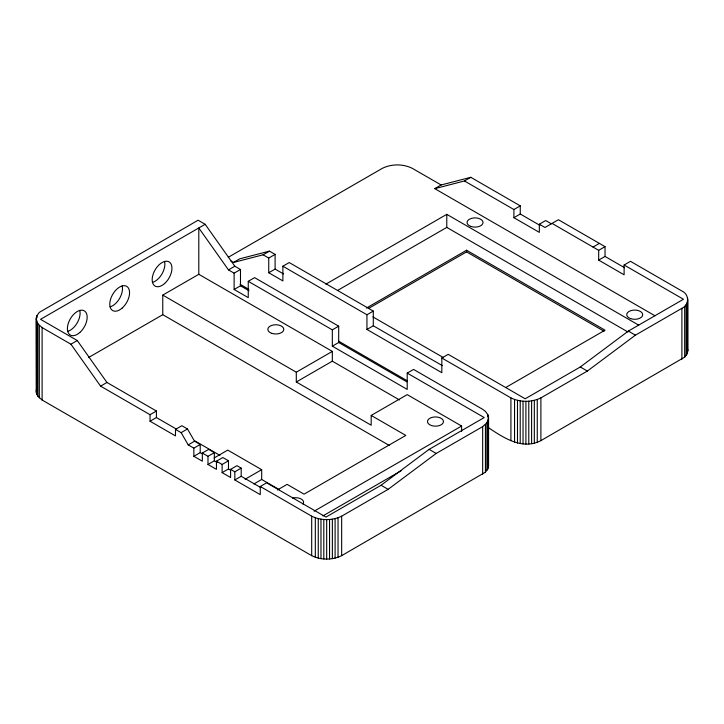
<?xml version="1.0" encoding="UTF-8"?>
<svg xmlns="http://www.w3.org/2000/svg" width="724" height="724" viewBox="0 0 724 724"><rect width="100%" height="100%" fill="white"/><g stroke="black" fill="none" stroke-linecap="round" stroke-linejoin="round"><path stroke-width="1.09" d="M240.486 269.491L234.124 273.156L234.124 289.473L248.251 297.636L248.251 281.319L332.325 329.854L332.325 346.172L407.214 389.412L407.214 373.095L413.576 369.421L482.664 409.313L485.442 411.404L487.822 414.671L488.564 417.965L488.564 465.604L487.822 468.89L485.442 472.166L341.665 555.661C332.416 560.231 320.94 560.231 311.691 555.661L42.11 400.019L37.874 396.227L36.39 393.023L36.2 318.922L36.951 315.637L39.322 312.37L198.095 220.214L205.154 224.295L234.829 266.224L240.486 269.491L240.486 285.808L248.956 290.704M36.2 391.367L36.39 389.711M488.564 417.965L486.89 422.825L482.664 426.617L436.183 453.45L388.136 489.343L341.665 516.176C332.416 520.746 320.94 520.746 311.691 516.176L260.269 486.492L260.269 494.646L234.829 479.958L234.829 471.804L241.192 468.129L241.192 476.292L260.758 487.587M552.05 223.399L598.676 250.323L598.676 260.106L624.106 274.794L624.106 265.002L630.468 261.328L681.89 291.021C689.447 294.243 689.447 305.103 681.89 308.324L635.41 335.158L587.372 371.059L540.891 397.892C531.642 402.463 520.167 402.463 510.918 397.892L441.83 358L441.83 372.688L366.941 329.447L366.941 314.768L282.876 266.224L282.876 280.912L268.74 272.749L268.74 258.07L275.102 254.396L275.102 269.084L283.582 273.98M488.429 427.649C503.614 437.83 522.393 450.319 540.891 440.635L684.678 357.14L687.049 353.864L687.8 350.579L687.8 299.673M260.269 486.492L266.622 482.817L325.972 517.081L381.077 485.261L429.115 449.369L484.22 417.558L407.214 373.095M441.83 358L448.192 354.335L525.199 398.788L580.304 366.978L628.351 331.085L683.456 299.265L624.106 265.002M205.154 224.295L40.544 319.329L77.278 340.542L106.953 382.471L156.411 411.024L156.411 417.558L175.977 428.852M36.2 318.922L37.874 323.791L42.11 327.583L70.925 344.217L77.278 340.542M389.213 445.423L162.764 314.687L162.764 295.102L198.801 274.306L332.325 351.393L332.325 361.186L399.431 399.929M228.304 257.273L382.335 168.339C391.584 163.769 403.06 163.769 412.309 168.339L441.124 184.973L470.799 177.308L520.257 205.86L520.257 214.014L539.823 225.309M230.766 260.948L233.418 262.477L239.78 258.803L269.446 251.138L275.102 254.396M198.801 274.306L198.801 227.97L228.476 269.898L234.829 266.224M233.418 262.477L263.093 254.803L269.446 251.138M88.455 357.593L162.764 314.687M234.124 289.473L240.486 285.808M248.251 281.319L254.613 277.645L338.687 326.189L338.687 342.506L406.77 381.81M268.74 272.749L275.102 269.084M282.876 266.224L289.229 262.559L373.303 311.094L373.303 325.782L442.355 365.647M654.976 315.782L434.771 188.647L441.124 184.973M70.925 344.217L100.6 386.145L106.953 382.471M434.771 188.647L464.446 180.973L470.799 177.308M325.9 284.134L446.78 214.34L638.722 325.157M337.592 290.433L446.78 227.399L627.952 331.99M100.6 386.145L150.049 414.698L156.411 411.024M464.446 180.973L513.895 209.526L520.257 205.86M150.049 414.698L150.049 421.223L156.411 417.558M513.895 209.526L513.895 217.689L520.257 214.014M366.416 308.053L466.564 250.242L605.038 330.18L505.868 387.44M368.362 308.56L466.564 251.871L604.06 331.257M332.325 329.854L338.687 326.189M366.941 314.768L373.303 311.094M150.049 421.223L175.489 435.911L175.489 429.386L181.842 425.712L187.498 428.979L194.557 441.215L200.213 444.473L200.213 452.636L193.851 456.301L193.851 448.147L200.213 444.473M513.895 217.689L539.335 232.368L539.335 224.214L545.688 220.539L551.344 223.807M175.489 429.386L181.136 432.644L187.498 428.979M332.325 346.172L338.687 342.506M366.941 329.447L373.303 325.782M162.764 295.102L296.297 372.199L332.325 351.393M296.297 372.199L296.297 381.982L332.325 361.186M181.136 432.644L188.204 444.88L194.557 441.215M193.851 456.301L202.331 461.197L202.331 453.043L208.693 449.369L214.34 452.636L214.34 460.79L207.987 464.464L207.987 456.301L214.34 452.636M214.105 457.993L227.761 450.102L261.681 469.686L261.681 479.469L279.283 489.641M207.987 464.464L216.458 469.36L216.458 461.197L222.82 457.532L228.476 460.79L228.476 468.953L222.114 472.618L222.114 464.464L228.476 460.79M593.028 247.056L599.381 243.382M598.676 250.323L605.038 246.649L605.038 256.441L624.595 267.735M222.114 472.618L230.594 477.514L230.594 469.36L236.947 465.686L241.192 468.129M598.676 260.106L605.038 256.441M234.829 479.958L241.192 476.292M245.092 479.261L261.681 469.686M296.297 381.982L371.186 425.223L371.186 415.431L407.214 394.634L461.613 426.038L461.613 431.477M253.871 483.976L261.681 479.469M277.355 490.003L287.111 484.365L304.071 494.157L405.802 435.423L371.186 415.431M314.107 511.198L461.613 426.038M322.895 515.913L401.051 470.799M605.038 246.649L558.403 219.725L544.982 227.481L539.335 224.214M628.351 331.085L635.41 335.158M580.304 366.978L587.372 371.059M372.923 316.913L443.432 357.62M263.093 254.803L268.74 258.07M228.476 269.898L234.124 273.156M240.042 284.251L248.848 289.329M338.814 341.266L407.259 380.788M429.115 449.369L436.183 453.45M381.077 485.261L388.136 489.343M194.557 440.726L219.951 455.387M188.204 444.88L193.851 448.147M202.331 453.043L207.987 456.301M216.458 461.197L222.114 464.464M230.594 469.36L234.829 471.804M200.213 452.636L202.096 453.722M214.34 460.79L217.164 462.419M228.476 468.953L230.359 470.039M687.61 348.923L687.8 350.579M488.383 463.948L488.564 465.604M687.61 298.017L687.61 352.235M687.049 302.958L687.049 353.864M686.126 304.533L686.126 355.439M684.678 306.234L684.678 357.14M681.89 308.324L681.89 359.231M540.891 397.892L540.891 440.635M537.262 399.494L537.262 442.246M534.33 400.336L534.33 443.079M531.606 400.87L531.606 443.613M528.782 401.187L528.782 443.939M525.905 401.295L525.905 444.047M523.036 401.187L523.036 443.939M520.212 400.87L520.212 443.613M517.488 400.336L517.488 443.079M514.547 399.494L514.547 442.246M510.918 397.892L510.918 440.635M488.383 416.3L488.383 467.261M487.822 414.671L487.822 416.888M487.822 421.25L487.822 468.89M486.89 422.825L486.89 470.464M485.442 424.517L485.442 472.166M482.664 426.617L482.664 474.256M466.564 250.242L466.564 251.871M446.78 214.34L446.78 227.399M341.665 516.176L341.665 555.661M338.036 517.787L338.036 557.272M335.094 518.619L335.094 558.104M332.37 519.153L332.37 558.638M329.547 519.479L329.547 558.964M326.678 519.588L326.678 559.073M323.8 519.479L323.8 558.964M320.976 519.153L320.976 558.638M318.252 518.619L318.252 558.104M315.32 517.787L315.32 557.272M311.691 516.176L311.691 555.661M42.11 327.583L42.11 400.019M39.322 325.483L39.322 397.928M37.874 323.791L37.874 396.227M36.951 315.637L36.951 317.863M36.951 322.216L36.951 394.652M36.39 317.266L36.39 393.023M164.547 261.427A13.991 8.073 -60 0 1 152.438 282.405M122.157 285.899A13.991 8.073 -60 0 1 110.048 306.876M79.767 310.37A13.991 8.073 -60 0 1 67.658 331.357M292.523 498.049A7.991 4.615 0 0 1 301.238 499.044A7.991 4.615 0 0 1 302.976 504.076M431.477 425.549A7.991 4.615 0 0 0 443.468 421.549A7.991 4.615 0 0 0 431.477 417.558A7.991 4.615 0 0 0 431.477 425.549M271.808 333.366A7.991 4.615 0 0 0 283.799 329.366A7.991 4.615 0 0 0 271.808 325.375A7.991 4.615 0 0 0 271.808 333.366M164.62 283.527A13.991 8.073 -60 0 0 169.054 261.862A13.991 8.073 -60 0 0 152.511 276.532A13.991 8.073 -60 0 0 164.62 283.527M122.229 308.008A13.991 8.073 -60 0 0 126.664 286.333A13.991 8.073 -60 0 0 110.12 301.012A13.991 8.073 -60 0 0 122.229 308.008M79.839 332.479A13.991 8.073 -60 0 0 84.274 310.813A13.991 8.073 -60 0 0 67.73 325.483A13.991 8.073 -60 0 0 79.839 332.479M630.713 318.678A7.991 4.615 0 0 0 642.704 314.687A7.991 4.615 0 0 0 630.713 310.687A7.991 4.615 0 0 0 630.713 318.678M471.043 226.494A7.991 4.615 0 0 0 483.035 222.503A7.991 4.615 0 0 0 471.043 218.503A7.991 4.615 0 0 0 471.043 226.494"/></g></svg>
